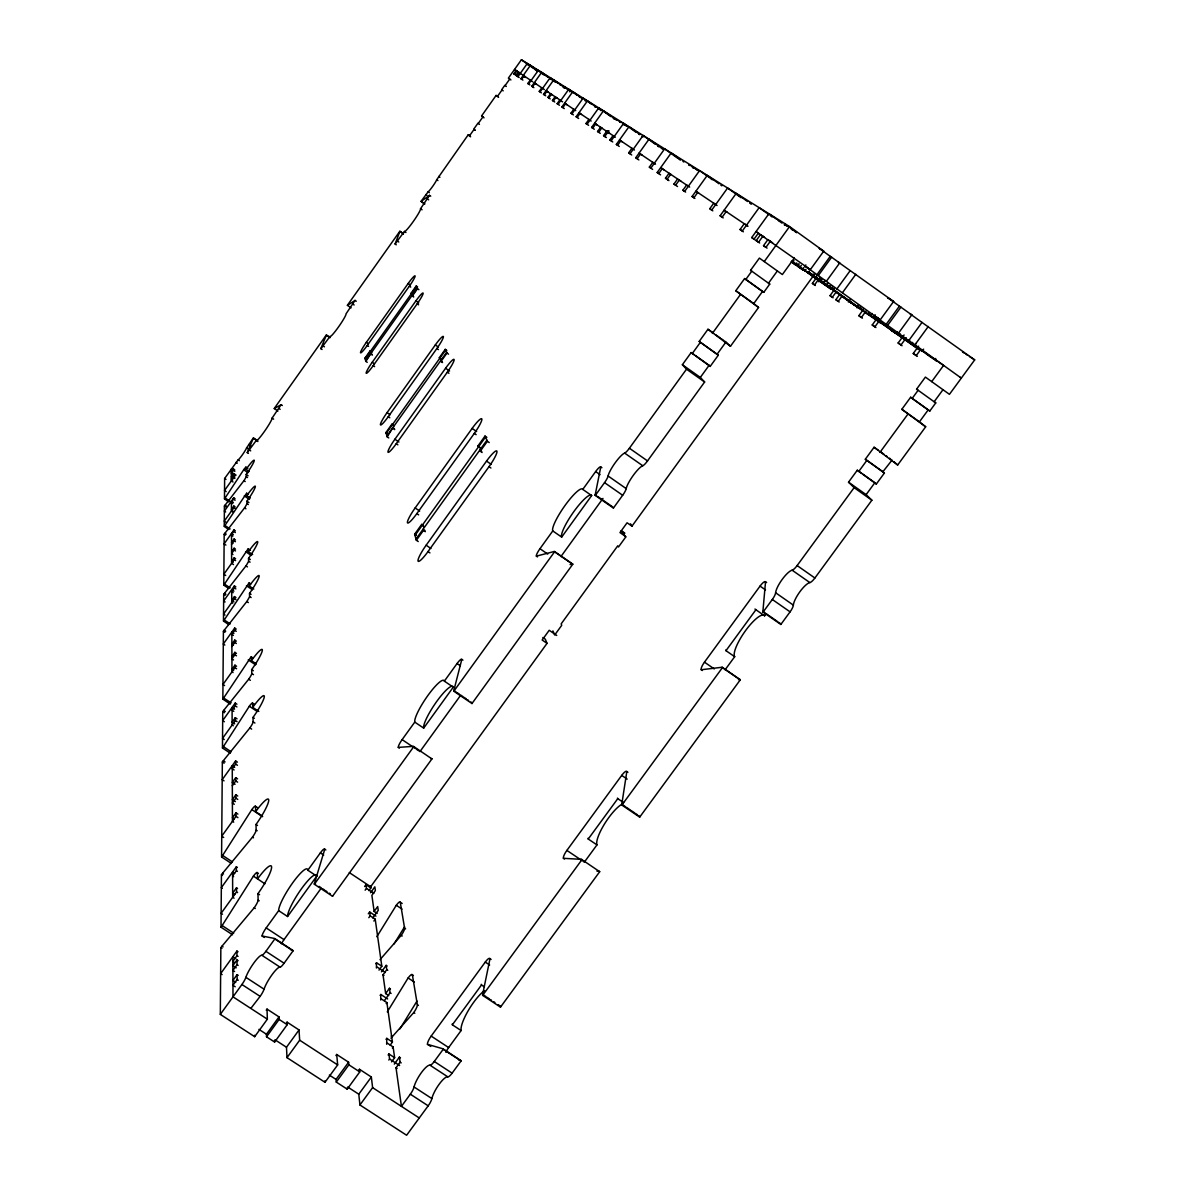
<?xml version="1.0" encoding="UTF-8"?>
<svg xmlns="http://www.w3.org/2000/svg" width="1195" height="1195" viewBox="0 0 1195 1195"><rect width="100%" height="100%" fill="white"/><g stroke="black" fill="none" stroke-linecap="round" stroke-linejoin="round"><path stroke-width="1.5" d="M491.1 959.451L489.995 958.734A7.275 1.807 -57.2 0 0 485.26 962.095L431.171 1036.095A7.289 1.778 -57.6 0 0 427.452 1044.311L442.897 1048.777L460.717 1060.458A7.424 1.897 -57.8 0 1 461.046 1060.966L452.113 1073.155A7.394 1.882 -57.8 0 1 447.796 1076.844A14.833 3.779 -57.9 0 0 439.222 1084.164A14.833 3.779 -57.9 0 0 431.873 1098.578A7.409 1.882 -58 0 1 428.183 1105.823L406.614 1135.25L359.934 1104.972L372.601 1087.629L371.346 1077.009L359.486 1069.286L359.77 1071.915L347.192 1089.153L336.288 1082.072L348.865 1064.82L348.596 1062.206L336.706 1054.468L337.662 1064.909L324.995 1082.297L286.994 1057.65L299.661 1040.203L299.034 1029.956L287.084 1022.158L287.203 1024.698L274.626 1042.055L266.53 1036.797L279.122 1019.425L279.003 1016.915L267.023 1009.103L267.351 1019.186L254.684 1036.692L220.313 1014.391L220.851 947.68A7.08 1.255 -57.1 0 1 221.986 946.186L254.176 907.827A7.065 1.27 -56.9 0 0 258.135 900.104L257.956 893.666A24.393 4.332 -56.8 0 0 271.594 867.092A24.393 4.332 -56.8 0 0 257.537 878.952L257.373 872.783L258.419 873.47M232.577 934.774L221.015 927.215L221.434 874.785A6.572 1.09 -56.8 0 1 222.494 873.381L252.489 837.142A6.572 1.105 -56.6 0 0 256.163 830.062L256.014 824.475A22.69 3.779 -56.6 0 0 268.741 800.127A22.69 3.779 -56.6 0 0 255.655 811.689L262.541 816.245M231.397 863.447L221.583 856.994L222.345 761.992A5.796 0.866 -56.3 0 1 223.286 760.752L249.86 727.934A5.796 0.866 -56.2 0 0 253.131 721.825L253.011 717.433A20.076 2.987 -56.2 0 0 264.319 696.401A20.076 2.987 -56.2 0 0 252.728 707.365L258.837 711.443M230.306 753.194L222.464 747.98L222.748 711.622A5.467 0.777 -56.2 0 1 223.644 710.428L248.694 679.193A5.467 0.777 -56.1 0 0 251.786 673.517L251.667 669.618A18.911 2.659 -56 0 0 262.347 650.02A18.911 2.659 -56 0 0 251.413 660.656L256.372 663.972M230.262 704.079L222.853 699.135L223.405 631.259L247.081 601.175L249.576 596.768L249.531 593.332A17.074 2.181 -55.8 0 0 259.195 575.96A17.074 2.181 -55.8 0 0 249.322 585.998L253.803 589.03M228.693 624.552L223.48 621.056L223.704 594.363L246.215 565.579L248.59 561.426L248.545 558.304A16.237 1.972 -55.7 0 0 257.747 541.947A16.237 1.972 -55.7 0 0 248.366 551.687L252.623 554.57M228.738 588.478L223.779 585.132L224.182 534.21L244.811 507.561L246.977 503.812L246.947 501.198A14.863 1.658 -55.6 0 0 255.371 486.425A14.863 1.658 -55.6 0 0 246.797 495.626L250.367 498.061M228.798 529.534L224.242 526.457L224.406 506.038L244.138 480.42L246.23 476.85L246.2 474.445A14.22 1.524 -55.5 0 0 254.266 460.419A14.22 1.524 -55.5 0 0 246.05 469.351L249.172 471.472M228.828 501.885L224.466 498.927L224.63 478.463L238.149 459.851A7.812 0.807 -55.5 0 0 242.391 454.817A7.812 0.807 -55.5 0 0 246.588 447.946L253.415 437.863L257.627 440.746M282.349 405.493L281.139 404.657L272.116 418.086A13.832 1.434 -55.5 0 1 264.334 431.589A13.832 1.434 -55.5 0 1 256.268 440.462L247.231 452.606L248.411 453.368M858.383 471.009L857.278 470.233L848.525 482.197L866.121 494.64L871.872 500.212L814.885 578.007A7.424 1.987 -54.9 0 1 809.881 582.592A14.878 3.973 -55 0 0 799.903 591.719A14.878 3.973 -55 0 0 793.361 605.133A7.424 1.972 -55.1 0 1 790.074 611.855L780.843 624.462L763.067 612.109A7.439 1.942 -55.1 0 1 762.903 611.392L765.532 581.786L766.622 582.548M430.723 196.204L429.513 195.353L420.535 208.722A13.937 1.464 -55 0 1 413.261 221.523A13.937 1.464 -55 0 1 404.448 231.442L395.082 243.989L396.262 244.811M765.532 581.786A7.304 1.867 -55.1 0 0 760.05 586.103L704.467 662.164A7.289 1.852 -55.5 0 0 701.241 669.738L722.019 667.273A7.439 1.927 -55.5 0 1 722.512 667.527L740.303 679.806L639.683 817.141L621.878 805.072A7.409 1.912 -56.3 0 1 621.803 804.235L626.822 771.552L627.913 772.299M694.519 354.975L691.143 352.585L682.375 364.729L700.33 377.426L704.632 381.997L647.526 460.911A7.514 1.539 -55 0 1 642.761 465.751A15.042 3.092 -55 0 0 633.26 475.386A15.042 3.092 -55 0 0 626.21 488.621A7.499 1.539 -55.1 0 1 622.67 495.268L613.423 508.054L595.274 495.447A7.514 1.494 -55.2 0 1 595.215 494.79L600.771 466.916L601.892 467.693M596.947 871.155L599.292 871.319A7.409 1.942 -56.7 0 1 599.696 871.708L500.481 1007.146L482.646 995.375A7.409 1.867 -57.4 0 1 482.66 994.419L489.995 958.734M453.816 691.218L554.644 551.687L572.793 564.204L471.98 703.541L453.816 691.218A7.484 1.464 -56 0 1 453.846 690.456L461.808 659.401L462.928 660.148M461.808 659.401A7.349 1.419 -55.9 0 0 457.058 663.539L444.346 681.135A25.633 4.914 -56.1 0 0 428.034 695.296A25.633 4.914 -56.1 0 0 414.77 722.109L402.117 739.63A7.334 1.404 -56.3 0 0 398.279 747.383L413.455 746.352L431.933 758.9L332.539 896.28L314.345 884.255A7.484 1.434 -56.8 0 1 314.464 883.374L324.756 849.227L325.862 849.959M395.127 243.989L399.862 231.427L403.477 233.966M424.613 203.927L421.013 201.387L428.124 191.827A7.887 0.822 -54.9 0 0 432.754 186.256A7.887 0.822 -54.9 0 0 436.728 179.698L468.276 134.721L470.068 135.991M322.052 349.478L320.843 348.641L326.325 335.197L329.939 337.692M247.275 452.606L253.325 438.192L257.537 441.074M399.966 1028.88L416.98 1001.081M387.285 1011.896L408.122 977.973A6.811 1.568 -57.3 0 1 412.38 974.866L413.41 975.538M376.813 936.746L396.307 905.272A6.348 1.374 -57 0 1 400.265 902.225L402.177 903.495M393.977 944.035L404.582 926.842M221.015 927.215A6.901 1.195 -57 0 0 222.136 925.572L253.415 876.144A6.871 1.21 -56.8 0 1 257.373 872.783M221.583 856.994A6.408 1.046 -56.7 0 0 222.628 855.456L251.831 809.598A6.393 1.046 -56.5 0 1 255.506 806.311L257.463 807.611M222.464 747.98A5.676 0.837 -56.3 0 0 223.39 746.621L249.337 706.23A5.676 0.837 -56.2 0 1 252.608 703.123L254.356 704.288M231.128 702.809L223.614 698.029L251.189 656.697L251.413 660.656M223.54 620.982L249.128 582.772L249.322 585.998M223.779 585.132L248.172 548.759L248.366 551.687M224.511 498.868L244.303 468.858L245.901 467.111L247.858 468.455M224.331 526.323L246.633 493.191L246.797 495.626M224.481 584.101L230.187 587.865M224.227 619.966L230.232 623.909M223.614 698.029L222.972 698.985M320.858 348.671L330.074 336.348A13.877 1.449 -55.2 0 0 338.514 326.952A13.877 1.449 -55.2 0 0 346.057 313.807L355.049 300.393L347.476 305.352M277.927 411.05L274.208 408.526L326.384 334.899L329.999 337.408M482.526 116.737L481.63 115.87L496.104 95.436L498.599 97.348M805.878 264.946L805.057 266.097L810.329 269.652L823.728 251.159L789.566 226.557L521.408 59.75L508.383 78.123L510.922 79.945M478.239 123.503L482.84 117.02L484.035 117.872M497.389 96.481L502.005 89.983M505.112 85.592L509.727 79.079M234.803 469.949L233.593 469.127L231.337 472.294L232.547 473.115M515.687 75.151L513.79 73.821L516.106 70.55M233.593 469.127L231.352 473.698L233.772 475.356M516.793 71.013L514.477 74.284L513.79 73.821M236.057 475.132L233.623 473.474L231.352 476.671L233.488 478.119M519.183 77.555L515.926 75.27L518.257 71.999M233.623 473.474L231.367 478.105L232.577 478.926M518.959 72.462L516.613 75.763L515.926 75.27M234.862 477.044L233.637 476.222L231.367 479.419L232.592 480.256M519.601 72.895L517.256 76.196L517.958 76.674L527.339 63.44L533.06 67.547M233.637 476.222L233.652 477.656L224.54 490.503L226.169 491.623M528.115 65.277L529.295 65.127M522.768 75.255L523.544 74.867M522.887 80.11L520.93 78.721L530.401 65.352L538.691 71.297M524.022 75.868L521.647 79.214L520.93 78.721M523.724 76.913L525.143 77.063M235.056 498.718L233.787 497.852L224.376 511.116L225.646 511.983M529.878 84.92L527.861 83.486L530.281 80.065L532.731 81.798M233.787 497.852L231.442 502.722L232.711 503.588M235.131 506.919L233.847 506.053L231.457 509.414L232.741 510.28M533.866 87.653L531.805 86.204L541.649 72.342L548.475 77.257M233.847 506.053L233.861 507.636L224.287 521.11L226.004 522.275M541.395 92.851L539.259 91.343L541.783 87.788L544.382 89.61M366.342 342.367L408.197 283.454A10.919 1.255 -55.1 0 1 415.098 275.911A10.919 1.255 -55.1 0 1 409.377 286.143L367.253 345.445A10.904 1.255 -55.2 0 1 360.517 352.749A10.904 1.255 -55.2 0 1 366.342 342.367L368.344 343.757M235.34 530.849L234.011 529.938L224.107 543.889L225.885 545.084M545.697 95.794L543.516 94.271L553.748 79.871L561.725 85.607M234.011 529.938L231.546 535.151L232.876 536.062M546.922 91.238L544.352 94.838L543.516 94.271M235.43 539.946L234.071 539.02L231.561 542.56L232.92 543.471M550.178 98.886L547.967 97.333L550.551 93.673L551.911 94.644M231.561 544.322L234.086 540.782L234.071 539.02M551.418 94.256L548.819 97.915L547.967 97.333M367.238 362.324L365.864 361.368L364.953 358.127L370.077 350.927L371.436 351.883M412.708 294.717L411.11 293.208L416.248 285.963L417.608 286.92M365.132 358.784L416.502 286.516M365.685 360.726L417.249 288.174M365.864 361.368L370.838 353.481L372.198 354.437M413.694 296.972L412.335 296.016L417.503 288.727L416.248 285.963M231.591 551.791L234.13 548.206L235.505 549.132M554.719 102.008L552.463 100.425L555.092 96.72M234.13 548.206L234.145 550.014L231.591 553.599L232.965 554.54M564.145 87.847L564.637 87.16L567.73 89.102M372.228 362.309L415.89 300.901A11.397 1.374 -55.1 0 1 423.12 293.104A11.397 1.374 -55.1 0 1 417.174 303.829L373.213 365.655A11.367 1.359 -55.2 0 1 366.163 373.198A11.367 1.359 -55.2 0 1 372.228 362.309L374.304 363.758M235.594 558.752L234.205 557.811L231.621 561.441L233.01 562.382M559.469 105.279L557.169 103.651L559.828 99.902L562.606 101.859M234.205 557.811L234.22 559.663L223.868 574.227L225.721 575.482M569.552 91.731L570.523 91.358M564.279 108.596L561.934 106.938L572.763 91.701L580.501 97.258M565.579 103.756L562.86 107.58L561.934 106.938M235.848 586.864L234.399 585.879L223.644 600.995L225.093 601.966M573.421 114.884L570.971 113.166L573.764 109.253L575.198 110.284M234.399 585.879L234.414 587.895L231.71 591.689L233.174 592.675M235.953 597.59L234.474 596.604L231.74 600.428L233.951 601.921M578.649 118.484L576.154 116.722L587.462 100.843L592.586 104.533M234.474 596.604L234.489 598.68L223.54 614.051L225.018 615.052M580.008 113.45L577.17 117.424L576.154 116.722M588.597 125.326L585.998 123.503L588.911 119.425L591.166 121.039M387.06 412.633L435.309 344.952A12.592 1.673 -55.1 0 1 443.375 336.512A12.592 1.673 -55.1 0 1 436.877 348.507L388.255 416.711A12.547 1.658 -55.3 0 1 380.413 424.822A12.547 1.658 -55.3 0 1 387.06 412.633L390.123 414.74M236.222 629.093L234.698 628.047L223.301 644.03L224.839 645.061M594.303 129.254L591.644 127.387L603.475 110.806L611.631 116.662M234.698 628.047L234.713 630.318L231.845 634.321L233.383 635.367M595.722 123.996L592.765 128.149L591.644 127.387M236.341 641.147L234.773 640.102L231.875 644.15L233.443 645.195M600.278 133.377L597.575 131.465L600.577 127.253L602.131 128.373M231.89 646.51L234.788 642.432L234.773 640.102M601.742 128.029L598.725 132.257L597.575 131.465M388.748 437.938L387.18 436.847L385.955 432.515L391.87 424.225L393.439 425.315M441.224 359.546L439.327 357.693L445.272 349.358L446.84 350.449M386.194 433.382L445.615 350.09M386.926 435.981L446.631 352.316M387.18 436.847L392.886 427.631L394.455 428.721M442.553 362.548L440.97 361.458L446.975 353.048L445.272 349.358M231.92 656.458L234.862 652.336L236.446 653.396M605.178 136.738L603.594 135.603L606.642 131.331L609.181 133.138M606.104 133.063L607.568 130.987M608.345 130.942L607.239 132.481L606.462 131.958M234.862 652.336L234.877 654.74L231.935 658.878L233.518 659.939M603.594 135.603L604.789 136.424L607.852 132.122L609.435 133.272M607.628 133.317L608.613 133.228L607.941 132.496L609.106 130.927M394.903 439.237L445.586 368.239A13.22 1.837 -55.2 0 1 454.1 359.486A13.22 1.837 -55.2 0 1 447.318 372.183L396.232 443.733A13.19 1.837 -55.4 0 1 387.957 452.143A13.19 1.837 -55.4 0 1 394.903 439.237L398.921 442.001M236.565 666.257L234.952 665.167L231.964 669.364L233.578 670.44M612.751 141.966L609.913 139.964L613.02 135.603L615.335 137.201M234.952 665.167L234.967 667.661L222.972 684.466L224.585 685.557M619.264 146.432L616.351 144.386L629.003 126.685L634.709 130.778M620.803 140.816L617.621 145.267L616.351 144.386M236.909 704.199L235.221 703.078L222.673 720.6L224.376 721.735M631.707 154.992L628.66 152.855L631.931 148.285L634.411 150.017M235.221 703.078L235.236 705.812L232.084 710.218L233.787 711.339M638.877 159.936L635.755 157.74L649.049 139.143L655.891 144.072M237.028 718.822L235.31 717.672L232.129 722.124L234.698 723.841M235.31 717.672L235.34 720.51L222.539 738.405L224.257 739.541M640.49 154.035L637.159 158.696L635.755 157.74M652.619 169.391L649.348 167.091L652.784 162.296L654.546 163.566M415.158 507.95L472.13 428.422A14.848 2.33 -55.2 0 1 481.824 418.892A14.848 2.33 -55.2 0 1 474.31 433.397L416.831 513.611A14.803 2.315 -55.5 0 1 407.435 522.723A14.803 2.315 -55.5 0 1 415.158 507.95L419.654 511.042M237.432 762.141L235.624 760.931L222.21 779.663L224.018 780.858M660.566 174.858L657.205 172.498L671.217 152.93L678.416 158.113M235.624 760.931L235.639 764.068L232.278 768.773L234.086 769.983M662.269 168.659L658.759 173.559L657.205 172.498M237.581 778.886L235.729 777.676L232.308 782.441L235.071 784.264M668.244 180.176L665.481 178.189L669.051 173.215L670.888 174.53M232.323 785.712L235.759 780.932L235.729 777.676M665.481 178.189L667.109 179.31L670.679 174.306M418.235 541.544L416.368 540.274L414.65 534.195L421.671 524.411L423.523 525.695M480.256 448.259L477.94 445.929L485.006 436.085L486.843 437.37M414.994 535.405L485.469 437.116M416.024 539.05L486.903 440.223M416.368 540.274L423.448 530.401L423.09 529.191L424.957 530.475M482.123 452.502L480.256 451.202L487.381 441.269L485.006 436.085M237.73 796.019L235.848 794.765L232.368 799.634L235.37 801.621M677.52 186.525L673.965 184.03L677.61 178.951M235.848 794.765L235.878 798.155L232.383 803.025L234.265 804.28M426.152 545.219L486.529 461.091A15.729 2.614 -55.3 0 1 496.896 451.157A15.729 2.614 -55.3 0 1 488.994 466.677L428.019 551.582A15.699 2.599 -55.6 0 1 418.026 561.038A15.699 2.599 -55.6 0 1 426.152 545.219L430.917 548.49M237.895 814.094L235.983 812.824L232.427 817.783L234.339 819.038M685.616 192.081L682.913 190.184L686.632 185.016L688.544 186.375M235.983 812.824L235.998 816.349L221.747 836.201L223.674 837.471M694.878 198.445L692.084 196.503L707.276 175.366L715.103 180.998M697.716 192.455L693.907 197.758L692.084 196.503M237.372 867.436L236.356 866.778L221.329 887.661L222.345 888.318M712.817 210.858L709.8 208.692L713.744 203.21L717.06 205.495M236.356 866.778L236.386 870.707L232.607 875.95L233.623 876.622M237.536 888.482L236.505 887.81L232.666 893.143L234.728 894.502M723.184 217.923L720.107 215.772L736.225 193.366L747.532 201.507M236.505 887.81L236.535 891.918L221.12 913.309L222.509 914.22M743.35 231.815L740.063 229.515L744.261 223.689L747.472 225.989M238.044 951.773L236.939 951.056L220.642 973.641L222.106 974.597M755.135 239.926L751.73 237.536L768.923 213.711L776.556 219.208M236.939 951.056L236.968 955.686L232.876 961.363L233.981 962.08M758.362 233.159L754.045 239.134L751.73 237.536M238.104 960.705L236.998 959.973L232.891 965.679L236.207 967.845M759.647 243.018L756.181 240.613L760.528 234.608L764.561 237.387M236.998 959.973L237.028 964.694L232.905 970.415L234.578 971.505M762.903 236.207L758.541 242.226L756.181 240.613M264.334 937.463L262.093 935.999A7.349 1.374 -57 0 1 266.186 927.932L278.659 910.65A25.663 4.81 -56.9 0 1 292.76 882.732A25.663 4.81 -56.9 0 1 307.832 870.229L320.365 852.886A7.349 1.389 -56.7 0 1 324.756 849.227M537.481 556.9L536.361 556.138A7.364 1.434 -55.4 0 1 539.961 548.714L552.777 530.938A25.737 4.989 -55.3 0 1 565.16 505.291A25.737 4.989 -55.3 0 1 582.772 489.397L595.648 471.562A7.379 1.434 -55.1 0 1 600.771 466.916M238.223 975.389L237.103 974.657L232.935 980.438L235.744 982.26M767.07 248.127L763.53 245.662L767.922 239.568L772.612 242.824M237.103 974.657L237.133 979.512L232.95 985.307L235.206 986.771M770.372 241.211L765.95 247.32L763.53 245.662M691.143 352.585L710.188 366.402L718.255 355.259L699.194 341.441L707.978 329.267L713.594 333.256M707.978 329.267L730.474 346.266L758.556 307.474L735.791 290.758L744.619 278.554L763.784 292.327L769.744 284.081L768.519 283.17L777.347 270.951M763.784 292.327L745.785 279.466L751.76 271.205L750.565 270.309L759.393 258.09L782.366 274.551L794.272 258.105L793.51 257.597M692.189 353.66L700.255 342.487M278.659 910.65L287.577 916.505L316.75 876.129L307.832 870.229M414.77 722.109L423.687 728.113L453.263 687.17L444.346 681.135M552.777 530.938L561.68 537.093L591.659 495.581L582.772 489.397M220.313 1014.391L241.913 984.501A7.499 1.404 -57.2 0 0 245.871 977.346A14.997 2.838 -57.2 0 1 253.788 963.065A14.997 2.838 -57.2 0 1 261.839 955.253A7.484 1.419 -57.1 0 0 265.887 951.325L274.835 938.926A7.514 1.419 -57.1 0 0 274.775 938.643M314.345 884.255L413.754 746.666A7.484 1.464 -56.3 0 0 413.694 746.516M595.274 495.447L604.536 482.646A7.514 1.479 -55.1 0 0 608.091 476.013A15.057 2.987 -55 0 1 615.201 462.779A15.057 2.987 -55 0 1 624.641 453.099A7.514 1.494 -55 0 0 629.392 448.23L686.513 369.18L682.375 364.729M712.354 333.405L740.437 294.538M764.262 261.571L789.566 226.557M281.423 943.766A7.349 1.419 -57.1 0 1 284.022 939.628L320.185 889.588M419.938 751.61L460.299 695.759M560.948 556.541L602.967 498.42M700.33 377.426L709.113 365.311L695.639 355.766M718.255 355.259L717.149 354.183L725.948 342.024L724.827 341.232M758.556 307.474L753.746 303.575L762.574 291.386M292.954 950.548A7.499 1.479 -57.1 0 1 293.044 950.861L284.081 963.23A7.469 1.464 -57.2 0 1 280.018 967.128A14.982 2.928 -57.2 0 0 271.907 974.896A14.982 2.928 -57.2 0 0 264.065 989.191A7.484 1.449 -57.3 0 1 260.122 996.361L251.189 1007.953M793.958 260.6L792.643 262.407L795.736 264.528M795.392 264.737L796.677 262.96M797.961 263.886L796.512 265.529M799.201 263.961L797.872 265.798L799.694 267.038M799.948 267.217L801.292 265.38M803.996 267.411L802.667 269.248L800.127 267.516M266.231 1010.193L267.023 1009.103M804.713 271.146L806.013 269.353M858.219 307.698L808.462 272.042L809.299 271.131M364.639 886.511L365.939 884.703L370.853 887.96L368.897 890.648M365.132 890.185L366.447 888.378L365.939 884.703M812.555 275.014L813.272 274.043M542.874 637.518L545.308 639.191L547.041 643.358L370.674 886.735L349.313 872.589M625.986 536.764L619.981 532.597L627.076 522.783L631.961 526.173L813.033 276.314L791.777 261.063M821.338 282.498L830.704 288.906L813.302 276.329L814.676 274.447M266.53 1036.797L266.44 1034.243L279.003 1016.915M805.057 266.097L816.977 274.656L830.241 256.342L831.615 257.209L839.652 263.005L826.342 281.333L824.998 280.422L880.207 319.857L893.606 301.484L838.263 262.123L839.652 263.005M813.302 276.329L815.498 277.823L816.872 275.925M370.57 892.755L374.842 886.839L375.379 890.544L371.884 895.354L374.14 911.441L377.142 913.428M815.334 285.486L812.391 283.379L816.021 278.36L806.864 272.116M816.977 274.656L818.306 275.567L831.615 257.209M819.785 277.703L814.572 284.903L812.391 283.379M818.665 281.721L820.696 278.913M815.498 277.823L820.442 281.378L821.816 279.481M286.292 1023.249L287.084 1022.158M808.582 272.116L823.624 282.364L824.356 281.348M368.299 913.802L369.643 911.964L375.932 916.132M844.387 298.018L826.447 285.291L827.851 283.364M368.822 917.685L370.166 915.848L369.643 911.964M374.14 911.441L377.68 906.542L378.232 910.381L372.765 917.939M829.449 285.889L828.732 286.86L826.447 285.291M823.624 282.364L830.077 286.949L830.809 285.934M832.87 286.964L831.466 288.906L820.442 281.378M373.886 921.031L375.215 919.179L370.166 915.848M833.647 289.504L834.334 288.563M833.049 297.809L830.032 295.643L834.319 289.743M286.994 1057.65L286.486 1047.253L299.034 1029.956M836.888 288.966L850.153 270.682M839.174 302.021L835.858 299.691L839.652 294.478L849.675 301.603M842.445 292.715L855.829 274.282M848.36 302.066L850.496 299.123M375.827 963.738L376.53 962.767L381.817 966.247L379.009 970.101M376.41 968.01L376.53 962.767M856.979 306.801L858.413 304.844M856.86 307.757L857.338 307.1L855.426 305.726M858.503 307.892L859.205 306.906M881.97 322.396L881.223 323.412L860.056 308.22L860.803 307.19M863.358 308.937L862.626 309.968L860.056 308.22M381.474 971.819L386.164 965.366L387.15 966.023M860.833 317.108L858.861 315.689L862.79 310.267L842.027 296.106L838.218 301.334L835.858 299.691M388.674 995.554L385.641 993.553L383.012 974.836L386.777 969.668L386.164 965.366M858.861 315.689L861.401 317.452L866.091 310.999M868.675 312.761L867.943 313.777L873.605 317.646L874.352 316.615M895.115 332.912L868.242 313.792L868.989 312.761M868.66 314.778L869.392 313.777M870.826 314.808L869.348 315.286M872.38 313.523L870.871 315.585L868.242 313.792M335.929 1055.543L336.706 1054.468M892.023 300.841L911.77 314.927L898.476 333.166L874.337 315.868L875.158 314.733M380.1 995.48L380.832 994.479L387.628 998.945M380.712 1000.006L380.832 994.479M875.905 327.549L872.23 324.98L877.757 317.377M385.641 993.553L389.465 988.295L390.481 988.952M384.342 1000.693L390.108 992.761L389.465 988.295M386.179 1003.576L386.896 1002.59L381.444 999.005M336.288 1082.072L336.049 1079.429L348.596 1062.206M886.152 324.368L899.402 306.159M887.631 325.369L900.925 307.13M892.127 331.388L893.143 330.014M358.694 1070.361L359.486 1069.286M386.03 1039.381L386.777 1038.35L392.423 1042.04L390.167 1045.132M920.658 350.314L899.596 335.183L900.388 334.092M900.223 344.489L898.132 342.98L904.077 334.988M386.687 1044.266L386.777 1038.35M898.132 342.98L901 344.982L906.273 337.767M392.363 1047.97L393.11 1046.939L387.434 1043.235M908.932 340.112L908.125 341.202L914.534 345.579L916.147 343.383M359.934 1104.972L358.784 1094.202L371.346 1077.009M898.476 333.166L896.967 332.135L908.753 340.605L922.002 322.441L974.687 359.889L949.442 394.335L925.393 377.097L916.58 389.152L918.118 390.302L912.173 398.428L929.8 411.035L935.745 402.909L934.161 401.729L942.974 389.704M388.136 1055.006L388.898 1053.96L394.619 1057.695L391.572 1061.862M924.87 352.779L908.857 341.486L909.649 340.396M388.808 1060.025L389.57 1058.979L388.898 1053.96M912.636 342.412L911.83 343.518L908.857 341.486M908.753 340.605L914.937 344.802L928.306 326.474M394.305 1064.118L399.384 1057.142L400.474 1057.859M917.327 356.349L913.249 353.496L918.611 346.162M918.821 349.642L878.922 321.276L874.889 326.832L872.23 324.98M414.053 1086.972A7.424 1.837 -57.9 0 1 410.333 1094.187L401.43 1106.376L396.023 1067.792L400.116 1062.206L399.384 1057.142M922.032 351.3L923.615 349.134M564.503 859.041L563.398 858.309A7.26 1.822 -56.6 0 1 566.878 850.407L621.714 775.391A7.275 1.837 -56.2 0 1 626.822 771.552M934.654 359.919L935.73 358.455M857.278 470.233L876.323 484.05L884.375 473.056L865.314 459.238L874.083 447.259L878.489 450.381M874.083 447.259L897.669 465.019L925.677 426.779L901.837 409.302L910.635 397.263L929.8 411.035M445.854 1052.317A7.275 1.822 -57.7 0 1 448.648 1047.567L461.106 1030.538L452.367 1024.802L481.495 984.979A25.394 6.319 -57.4 0 0 481.256 984.307M583.25 861.416L584.34 862.148L596.962 844.895L588.239 839.024L617.77 798.648A25.364 6.468 -56.4 0 0 617.442 798.096M725.096 669.812L734.686 656.697L725.977 650.678L755.912 609.749L764.621 615.798L766.234 613.618M858.682 471.562L866.733 460.553M431.873 1098.578L414.053 1086.972A14.848 3.69 -57.8 0 1 421.447 1072.557A14.848 3.69 -57.8 0 1 429.976 1065.193A7.409 1.837 -57.7 0 0 434.278 1061.489L443.211 1049.27A7.439 1.852 -57.7 0 0 442.897 1048.777M482.646 995.375L581.89 859.728A7.409 1.897 -56.7 0 0 581.487 859.354L563.398 858.309M621.878 805.072L722.512 667.527M763.067 612.109L772.314 599.487A7.424 1.927 -55.1 0 0 775.615 592.765A14.893 3.884 -55 0 1 782.217 579.381A14.893 3.884 -55 0 1 792.136 570.194A7.439 1.942 -54.9 0 0 797.125 565.564L854.126 487.665L848.525 482.197M879.923 452.412L907.931 414.112M931.712 381.623L943.587 365.386L920.568 349.687L916.251 355.587L913.249 353.496M866.121 494.64L874.874 482.69L862.775 474.131M884.375 473.056L882.911 471.726L892.053 460.075M925.677 426.779L919.433 421.85L928.231 409.84M380.01 959.66L401.206 935.371A6.513 1.434 -57.1 0 0 404.597 928.186L400.265 902.225M390.944 1038.201L413.739 1012.568A7.006 1.658 -57.5 0 0 417.354 1004.711L412.38 974.866M429.513 195.353L421.178 201.358L424.778 203.912M274.312 408.57L281.139 404.657M536.361 556.138L554.256 551.492A7.514 1.479 -55.5 0 1 554.375 551.492M570.075 564.578L572.39 564.01A7.499 1.539 -55.5 0 1 572.793 564.204M738.45 679.686L739.795 679.537A7.424 1.972 -55.5 0 1 740.303 679.806M430.633 758.631L431.619 758.571M262.093 935.999L274.626 938.493L292.82 950.413L291.192 950.07M458.731 1059.86L460.717 1060.458M785.727 225.183L784.727 224.421L786.116 225.272M529.923 65.516L530.998 66.263M568.208 89.401L571.031 91.373M618.278 120.62L621.161 122.413M690.142 165.418L688.798 164.596L690.187 165.582M691.472 166.254L697.895 170.392L696.013 169.078M786.758 225.676L788.073 226.497M533.463 68.025L534.284 68.698M538.108 71.088L537.138 70.475L537.944 71.073M540.095 72.327L540.334 72.477M551.463 79.438L550.297 78.706L551.209 79.453M563.457 86.936L564.384 87.519L562.397 86.085M580.158 97.378L578.977 96.556M581.412 98.154L582.204 98.662M595.543 106.997L594.722 106.474L595.678 107.177M598.053 108.566L599.188 109.268L598.097 108.596M613.558 118.26L614.529 118.858M623.252 124.31L624.208 124.907M638.563 133.885L639.594 134.527M657.743 145.88L658.654 146.447M661.567 148.27L662.344 148.748M795.302 231.86L796.438 232.562M564.384 87.847L563.353 87.115M823.728 251.159L819.158 248.291L830.241 256.342M893.606 301.484L887.601 297.645L891.291 300.318M911.77 314.927L910.217 313.941L922.002 322.441M962.558 352.032L964.26 353.137M965.978 354.258L967.711 355.363M969.444 356.483L974.687 359.889M607.941 132.481L608.897 133.123M279.122 1019.425L287.203 1024.698M348.865 1064.82L359.77 1071.915M267.351 1019.186L232.995 996.839L232.861 956.702L235.788 958.614M299.661 1040.203L337.662 1064.909M372.601 1087.629L419.281 1117.982M258.957 1029.373L266.44 1034.243M275.268 1039.964L286.486 1047.253M329.357 1075.097L336.049 1079.429M347.67 1086.987L358.784 1094.202M221.986 946.186L223.062 946.888M236.968 955.686L238.074 956.403M400.116 1062.206L401.206 1062.908M220.851 947.68L221.926 948.382M389.57 1058.979L399.623 1065.537M396.023 1067.792L397.113 1068.509M237.028 964.694L238.149 965.426M245.871 977.331L264.065 989.191M237.133 979.512L238.268 980.244M241.913 984.501L260.122 996.361M410.333 1094.202L428.183 1105.823M266.186 927.932L284.022 939.628M431.171 1036.095L448.648 1047.567M274.835 938.926L293.044 950.861M443.211 1049.27L461.046 1060.966M427.452 1044.311L428.542 1045.027M429.632 1045.745L430.738 1046.461M265.887 951.325L284.081 963.23M434.278 1061.489L452.113 1073.155M222.136 925.572L233.697 933.146M391.183 1036.14L392.214 1036.827M261.839 955.253L280.018 967.128M429.976 1065.193L447.796 1076.844M222.628 855.456L232.427 861.924M253.415 876.144L264.917 883.807M408.122 977.973L414.277 982.021M236.386 870.707L237.402 871.379M386.777 969.668L387.778 970.31M234.623 873.321L232.592 871.991L232.681 897.266L234.056 898.177M377.112 967.039L385.387 972.491M383.012 974.836L384.013 975.493M257.956 893.666L259.554 894.711M222.494 873.381L223.495 874.038M221.434 874.785L222.434 875.427M258.135 900.104L259.21 900.806M417.354 1004.711L418.414 1005.398M236.535 891.918L237.566 892.605M390.108 992.761L391.123 993.433M254.176 907.827L255.267 908.544M413.739 1012.568L414.799 1013.255M481.495 984.979L484.408 986.906M233.712 822.16L232.442 821.309L232.263 765.622L234.668 767.22M252.489 837.142L253.489 837.8M401.206 935.371L402.192 936.029M314.464 883.374L315.599 884.121M319.005 886.376L321.291 887.87M322.426 888.617L324.696 890.126M325.832 890.872L326.967 891.619M329.237 893.128L330.373 893.875M482.66 994.419L486.007 996.63M487.127 997.362L489.353 998.841M490.458 999.573L491.578 1000.305M493.804 1001.768L494.924 1002.515M498.255 1004.711L500.481 1006.19A7.409 1.912 -57.4 0 0 500.481 1007.146M320.365 852.886L323.711 855.097M485.26 962.095L489.636 964.977M235.878 798.155L237.76 799.41M251.831 809.598L262.556 816.693M396.307 905.272L402.058 909.081M366.447 888.378L373.826 893.277M256.014 824.475L257.508 825.461M235.998 816.349L237.924 817.619M256.163 830.062L257.179 830.734M404.597 928.186L405.583 928.844M223.39 746.621L231.233 751.834M235.639 764.068L237.446 765.278M223.286 760.752L225.063 761.932M222.345 761.992L224.122 763.172M235.759 780.932L237.611 782.157M253.011 717.433L254.341 718.314M235.236 705.812L236.924 706.947M234.608 709.143L232.084 707.455L232.129 724.977L233.279 725.753M253.131 721.825L254.908 723.02M223.644 710.428L225.317 711.548M249.86 727.934L251.652 729.114M222.748 711.622L224.421 712.728M235.34 720.51L237.058 721.66M251.786 673.517L253.459 674.637M234.967 667.661L236.58 668.752M248.694 679.193L250.367 680.328M233.04 672.591L231.964 671.874L231.845 632.05L233.891 633.425M249.337 706.23L257.149 711.443M520.303 73.373L514.507 69.474L521.946 74.538M531.043 80.588L523.29 75.375L525.262 76.764M542.605 88.34L534.255 82.739L535.972 83.964M560.754 100.514L546.07 90.671L548.251 92.194M590.001 120.157L578.977 112.748L581.472 114.496M614.26 136.439L594.602 123.234L597.261 125.102M633.29 149.211L619.518 139.964L622.431 141.996M715.715 204.524L695.878 191.215L698.687 193.157M581.487 859.354L599.696 871.708M402.117 739.63L413.261 747.114M414.366 747.861L415.487 748.608M416.592 749.355L418.818 750.848M566.878 850.407L582.159 860.684M234.713 630.318L236.251 631.348M224.197 630.168L225.706 631.184M398.279 747.383L399.399 748.13M223.405 631.259L224.914 632.274M234.788 642.432L236.356 643.478M251.309 656.877L252.952 657.967M248.231 659.879L255.596 664.823M234.877 654.74L236.476 655.816M251.667 669.618L253.34 670.739M249.531 593.332L251.04 594.348M249.621 596.514L251.129 597.53M234.414 587.895L235.863 588.881M233.891 591.137L231.71 589.658L231.755 602.519L232.741 603.191M246.827 601.533L248.351 602.564M234.489 598.68L235.968 599.681M224.466 593.332L225.9 594.303M223.704 594.363L225.138 595.334M617.77 798.648L623.581 802.592M248.291 548.878L250.412 550.312M224.884 533.254L226.199 534.15M234.086 540.782L235.445 541.693M224.182 534.21L225.496 535.091M453.846 690.456L456.117 691.995M457.252 692.756L459.537 694.295M460.672 695.072L462.943 696.61M464.078 697.372L466.334 698.911M467.469 699.672L468.604 700.449M470.875 701.988L472.01 702.75A7.469 1.509 -56 0 0 471.98 703.541M621.803 804.235L625.149 806.505M626.255 807.252L630.706 810.27M631.826 811.017L634.052 812.525M635.157 813.287L637.383 814.781M638.488 815.543L639.609 816.29A7.394 1.957 -56.3 0 0 639.683 817.141M245.632 551.642L251.279 555.466M248.545 558.304L250.338 559.529M234.145 550.014L235.52 550.94M248.635 561.187L250.069 562.173M245.976 565.922L247.425 566.893M234.22 559.663L235.609 560.604M233.488 564.563L231.621 563.308L231.531 533.433L233.309 534.643M249.232 582.906L250.726 583.907M246.454 585.759L252.384 589.762M790.433 227.976L793.346 230.023M874.337 315.868L880.207 319.857M233.802 499.39L235.071 500.257M244.587 507.875L245.901 508.771M233.339 502.468L231.427 501.168L231.457 511.012L233.174 512.177M225.123 497.971L230.112 501.347M233.861 507.636L235.146 508.517M225.078 505.127L226.333 505.978M457.058 663.539L460.389 665.809M621.714 775.391L627.166 779.095M224.406 506.038L225.676 506.889M224.929 525.441L230.127 528.967M234.026 531.655L235.355 532.567M899.596 335.183L902.494 337.154M796.363 264.946L799.5 267.082M839.652 294.478L836.112 292.073L832.347 297.256L830.032 295.643M238.149 459.851L239.358 460.672M236.042 462.375L237.252 463.197M243.675 469.725L248.007 472.682M246.2 474.445L248.082 475.744M246.26 476.671L247.514 477.522M232.681 469.949L231.337 469.023L231.367 480.868L233.01 481.988M233.593 470.531L234.817 471.353M243.929 480.719L245.199 481.57M233.623 474.908L234.847 475.729M233.652 477.656L234.877 478.493M246.723 493.266L248.022 494.162M224.63 478.463L225.989 479.389M244.303 495.88L249.471 499.405M246.947 501.198L248.918 502.542M247.021 503.618L248.336 504.514M792.404 262.736L793.435 263.453M794.481 264.155L795.526 264.872M798.006 266.575L803.369 270.234M819.172 281.019L820.009 281.602M850.272 302.275L861.222 309.744M862.521 310.64L872.186 317.243M872.888 317.721L881.223 323.412M892.381 331.045L899.193 335.69M900.806 336.796L905.392 339.933M906.512 340.695L917.521 348.223M959.794 377.097L961.318 378.128L914.937 344.802M428.019 551.582L429.946 552.897M256.268 440.462L257.776 441.508M547.041 643.358L542.157 640.012L549.207 630.288L556.721 635.441M248.694 444.525L251.099 446.168M246.588 447.946L247.798 448.767M249.471 450.037L250.681 450.873M523.111 75.479L525.128 77.018M278.928 408.496L280.138 409.332M416.831 513.611L418.653 514.866M272.116 418.086L273.64 419.131M423.866 526.875L421.671 524.411M423.448 530.401L425.315 531.685M414.65 534.195L416.502 535.465M527.861 83.486L528.608 84.008L538.347 70.296L542.784 73.478M531.805 86.204L532.582 86.742L535.046 83.262L536.331 84.188M539.259 91.343L540.08 91.895L550.193 77.66L558.14 83.366M552.463 100.425L553.345 101.037L555.989 97.318L557.363 98.304M557.169 103.651L558.08 104.279L568.79 89.222L573.66 92.717M570.971 113.166L571.972 113.839L583.13 98.154L591.824 104.398M585.998 123.503L587.089 124.25L598.755 107.864L605.865 112.972M609.913 139.964L611.153 140.801L623.626 123.324L634.351 131.047M628.66 152.855L630.019 153.782L643.119 135.453L646.495 137.888M649.348 167.091L650.842 168.122L664.644 148.852L670.858 153.319M673.965 184.03L675.638 185.18L679.298 180.087L681.165 181.431M682.913 190.184L684.66 191.394L699.598 170.586L707.246 176.083M709.8 208.692L711.757 210.036L727.606 188.003L734.671 193.097M720.107 215.772L722.153 217.191L726.187 211.56L727.232 212.307M740.063 229.515L742.274 231.038L759.154 207.631L766.667 213.039M539.961 548.714L547.743 554.077M704.467 662.164L714.266 668.931M701.241 669.738L702.331 670.5M388.255 416.711L389.794 417.772M393.693 426.152L391.87 424.225M393.14 428.497L394.723 429.588M385.955 432.515L387.524 433.606M554.256 551.492L572.39 564.01M722.019 667.273L739.795 679.537M396.232 443.733L397.845 444.839M367.253 345.445L368.583 346.371M371.615 352.51L370.077 350.927M371.018 354.123L372.392 355.079M624.88 533.194L621.983 531.178L625.597 537.197L618.472 547.011L617.77 545.786L561.142 623.909L561.755 625.269L554.689 635.023L552.912 630.885M620.817 531.073L623.805 533.149M472.13 428.422L476.626 431.544M487.381 441.269L489.233 442.568M474.31 433.397L476.133 434.651M364.953 358.127L366.312 359.068M373.213 365.655L374.603 366.626M477.94 445.929L479.792 447.214M481.645 451.441L479.792 450.142L480.256 451.202M323.233 345.982L324.442 346.834M486.529 461.091L491.294 464.392M488.994 466.677L490.906 468.007M439.327 357.693L440.895 358.784M608.091 475.998L626.21 488.621M775.615 592.765L793.361 605.133M355.049 300.393L356.259 301.245M442.225 361.801L440.641 360.696L440.97 361.458M595.648 471.562L600.099 474.654M760.05 586.103L765.502 589.897M445.586 368.239L449.589 371.033M352.913 304.127L354.123 304.979M447.318 372.183L448.932 373.303M604.536 482.646L622.67 495.268M772.314 599.487L790.074 611.855M351.076 307.862L347.342 305.337L399.907 231.173L403.507 233.712M595.215 494.79L596.35 495.581M597.485 496.373L612.213 506.605M762.903 611.392L765.129 612.93M766.249 613.707L768.46 615.246M769.58 616.022L777.347 621.415M778.453 622.192L780.679 623.73A7.439 1.987 -55.1 0 0 780.843 624.462M411.11 293.208L412.454 294.149M413.455 296.405L412.335 296.016M629.392 448.23L647.526 460.911M797.125 565.564L814.885 578.007M415.89 300.901L418.668 302.843M417.174 303.829L418.579 304.8M624.641 453.099L642.761 465.751M792.136 570.194L809.881 582.592M435.309 344.952L438.371 347.073M446.975 353.048L448.543 354.153M436.877 348.507L438.431 349.582M622.909 123.548C620.549 121.905 627.898 127.043 623.312 123.877M417.503 288.727L418.877 289.683M408.197 283.454L410.184 284.858M409.377 286.143L410.721 287.084M404.448 231.442L405.956 232.502M397.547 241.166L398.771 242.017M686.513 369.18L704.632 381.997M854.126 487.665L871.872 500.212M428.124 191.827L429.334 192.679M425.823 194.606L427.018 195.457M427.452 198.982L428.661 199.849M420.535 208.722L422.059 209.797M699.194 341.441L717.149 354.183M865.314 459.238L882.911 471.726M859.474 471.786L861.685 473.339M438.714 176.427L439.909 177.278M436.728 179.698L437.923 180.55M531.207 66.412L532.492 67.517M470.621 136.798L469.411 135.946L474.012 129.463L475.222 130.315M715.85 334.854L720.331 338.051M721.451 338.842L723.692 340.441M880.685 451.949L883.986 454.279M886.182 455.848L887.287 456.624M889.483 458.193L890.574 458.97M698.612 170.9L699.344 171.423L698.343 170.765M693.234 167.838L692.517 167.33L693.399 167.898M735.791 290.758L753.746 303.575M901.837 409.302L919.433 421.85M481.63 115.87L483.422 117.155M479.434 124.37L477.94 123.219L473.728 129.165L474.923 130.016M794.212 230.635L795.063 231.247M620.549 122.413L619.682 121.785L620.519 122.353M531.178 66.576L532.582 67.383M506.307 86.458L504.783 85.353L501.676 89.73L503.2 90.85M750.565 270.309L769.744 284.081M916.58 389.152L935.745 402.909M736.703 194.561L738.376 195.771M738.719 196.01L741.079 197.713M716.014 181.655L716.97 182.342M717.687 182.865L718.987 183.791M720.854 185.135L721.825 185.837M708.202 176.77L709.158 177.457M710.099 178.145L712.339 179.758M679.313 158.756L680.806 159.831M682.898 161.34L683.809 161.997M671.799 153.991L674.398 155.858M675.339 156.545L677.938 158.412M678.865 159.084L680.045 159.921M656.742 144.685L659.311 146.537M660.163 147.149L662.732 148.987M647.332 138.5L649.871 140.308M650.707 140.92L653.247 142.743M654.083 143.34L655.487 144.356M657.743 145.969L658.863 146.776M635.531 131.375L636.666 132.197M637.159 132.54L637.966 133.123M638.787 133.72L639.922 134.542M642.088 136.096L643.164 136.872M634.889 131.435L635.695 132.018M625.478 125.37L626.464 126.132M612.647 117.394L614.947 119.052M615.709 119.59L616.725 120.322M606.313 113.301L609.331 115.467M609.883 115.855L610.884 116.587M613.513 118.365L614.26 118.902M593.317 105.055L596.26 107.162M600.159 109.97L601.13 110.672M581.203 97.766L582.607 98.782M584.893 100.514L585.909 101.142M574.347 93.225L577.125 95.227M566.998 88.893L565.803 88.027M568.462 89.55L571.195 91.507M571.867 92L572.763 92.612M563.353 87.026L564.608 87.758M559.887 84.621L560.754 85.248M549.327 77.869L551.896 79.706M552.747 80.319L555.302 82.156M543.426 73.941L545.951 75.763M546.593 76.211L547.863 77.122M540.767 72.865L541.962 73.657M542.769 74.239L543.591 74.822M533.463 67.846L536.525 70.042M521.408 59.75L526.636 63.514M527.876 64.396L529.191 65.127L528.578 64.694M531.013 66.427L530.52 66.098M531.312 66.636L532.522 67.742M534.658 69.28L535.689 70.027M536.689 70.744L537.66 71.431M810.329 269.652L756.017 231.591L759.452 233.936M818.306 275.567L826.342 281.333M926.095 353.78L930.382 356.842M931.308 357.41L933.459 358.948M935.61 360.487L936.671 361.263M747.951 226.228L724.125 210.186L725.499 211.156M850.646 302.29L854.903 305.427M689.664 187.107L660.701 167.599L664.076 169.959M845.119 298.616L851.288 302.962M792.509 261.69L819.889 281.467M655.487 164.163L639.071 153.094L642.208 155.275M791.254 261.66L803.533 270.309M791.538 261.929L792.404 262.556M793.271 263.184L795.019 264.439M606.462 131.704L609.121 133.392M606.448 131.794L608.479 133.257M575.721 110.612L564.637 103.129L566.998 104.772M901 344.982L902.061 345.743M861.401 317.452L862.402 318.169M522.603 75.091L525.621 77.451M523.574 75.897L522.708 75.27M667.109 179.31L668.946 180.624M604.789 136.424L606.373 137.559M790.597 228.125L793.39 230.127M793.943 230.53L796.736 232.532L795.855 231.815M784.816 224.466L785.922 225.257M787.027 226.049L786.728 225.93M791.434 229.231L792.539 230.023M777.646 219.999L778.737 220.776M779.11 221.045L782.023 223.136M784.189 224.705L785.279 225.496M767.743 213.815L769.236 214.891M770.67 215.922L772.104 216.952M749.579 202.986L751.296 204.225M830.077 286.949L863.865 311.327M866.27 313.06L868.825 314.897M533.687 68.175L534.449 68.727M689.933 165.463L688.917 164.701M910.635 397.263L912.173 398.428M744.619 278.554L745.785 279.466M245.946 467.111L246.05 469.351M496.104 95.436L497.06 96.227M894.009 461.793L897.669 465.019M726.291 342.353L727.068 343.084M727.486 343.473L728.338 344.279M728.771 344.668L730.474 346.266M874.874 482.69L876.323 484.05M709.113 365.311L710.188 366.402M468.276 134.721L469.127 135.632M630.497 523.813L631.961 526.173M370.57 885.973L370.853 887.96M375.215 919.179L381.817 966.247M386.896 1002.59L392.423 1042.04M393.11 1046.939L394.619 1057.695M347.073 1087.988L347.192 1089.153M324.876 1080.803L324.995 1082.297M274.551 1040.277L274.626 1042.055M252.608 703.123L252.728 707.365M255.506 806.311L255.655 811.689M254.654 1035.243L254.684 1036.692M734.686 656.697A25.453 6.647 -55.3 0 1 745.68 630.452A25.453 6.647 -55.3 0 1 764.621 615.798M754.926 609.077A25.468 6.572 -55.3 0 1 755.912 609.749M725.977 650.678A25.468 6.572 -55.3 0 1 725.694 650.065M596.962 844.895A25.349 6.543 -56.4 0 1 604.73 823.594A25.349 6.543 -56.4 0 1 622.431 803.981M588.239 839.024A25.364 6.468 -56.4 0 1 588.059 838.278M461.106 1030.538A25.394 6.393 -57.5 0 1 468.395 1010.358A25.394 6.393 -57.5 0 1 484.587 990.61M452.367 1024.802A25.394 6.319 -57.4 0 1 452.278 1023.936M613.423 508.054A7.514 1.539 -55.1 0 1 613.349 507.397M332.539 896.28A7.484 1.479 -56.9 0 1 332.583 895.638M287.577 916.505A25.648 4.885 -56.9 0 1 301.618 888.557A25.648 4.885 -56.9 0 1 316.75 876.129M423.687 728.113A25.618 4.989 -56.1 0 1 436.862 701.271A25.618 4.989 -56.1 0 1 453.263 687.17M561.68 537.093A25.722 5.079 -55.3 0 1 573.988 511.415A25.722 5.079 -55.3 0 1 591.659 495.581M565.653 87.892L564.637 87.16L565.579 87.862M431.933 758.9A7.484 1.509 -56.3 0 0 431.873 758.735"/></g></svg>
